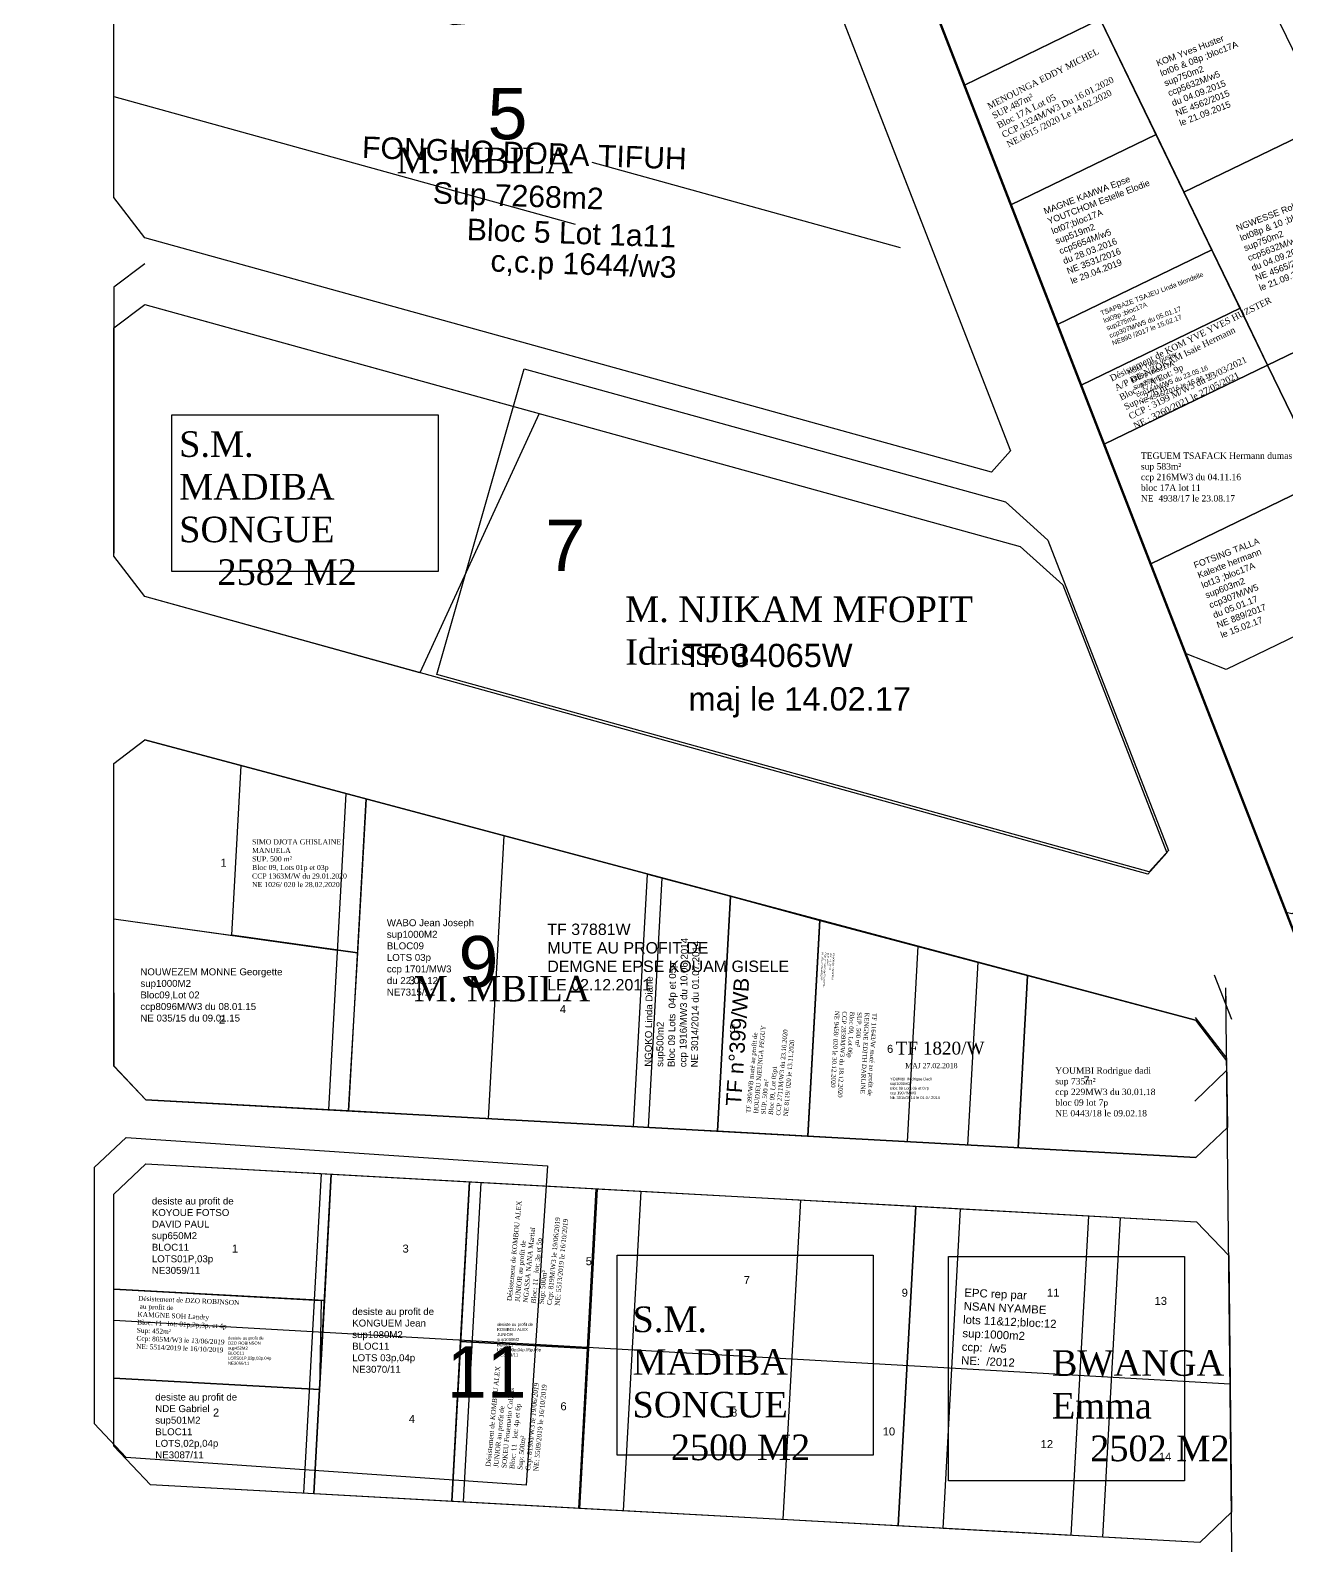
# Model space of a CAD drawing. Header units: millimetres. Extents: x 590121 to 927379, y 438565 to 1441738.
# Drawn here: x 925493.9 to 925690.2, y 1439460.7 to 1439697.4 of the extents above; entities that cross this region are included whole.
import ezdxf

# ---------------------------------------------------------------- set-up
doc = ezdxf.new("R2010")
doc.units = ezdxf.units.MM
doc.header["$LTSCALE"] = 10
doc.layers.add('end maj 26 02 2021', color=30, linetype='Continuous')
doc.layers.add('MAJ AVRIL 2021', color=7, linetype='Continuous')
doc.styles.get("Standard").update_dxf_attribs({"font": 'arial.ttf'})
doc.styles.add('Times 1.0', font='times.ttf', dxfattribs={"width": 0.99, "height": 1})
doc.styles.add('Times 4.0', font='times.ttf', dxfattribs={"width": 0.99, "height": 2})

msp = doc.modelspace()

# ---------------------------------------------------------------- linework, layer by layer
at = {"layer": 'end maj 26 02 2021', "color": 3, "linetype": 'ByBlock'}
for p, q in [((925626.23, 1439723.85), (925694.66, 1439547.94)), ((925680.66, 1439547.79), (925680.69, 1439545.24)), ((925680.66, 1439547.79), (925683.46, 1439281.46)), ((925680.78, 1439536.83), (925680.8, 1439534.88))]:
    msp.add_line(p, q, dxfattribs=at)
at = {"layer": 'end maj 26 02 2021', "linetype": 'ByBlock'}
for p, q in [((925690.14, 1439559.57), (925626.23, 1439723.85)), ((925614.48, 1439715.43), (925647.06, 1439631.67)), ((925507, 1439671.27), (925507, 1439707.97)), ((925511.82, 1439664.94), (925507, 1439671.27)), ((925644.06, 1439628.35), (925511.82, 1439664.94)), ((925511.82, 1439660.91), (925507, 1439657.24)), ((925507, 1439657.24), (925507, 1439615.69)), ((925647.06, 1439631.67), (925644.06, 1439628.35)), ((925507, 1439582.83), (925511.83, 1439586.54)), ((925511.83, 1439586.54), (925675.95, 1439542.74)), ((925507, 1439535.58), (925507, 1439582.83)), ((925690.98, 1439559.34), (925690.14, 1439559.57)), ((925675.95, 1439542.74), (925680.82, 1439536.41)), ((925511.99, 1439530.3), (925507, 1439535.58)), ((925680.82, 1439536.41), (925680.93, 1439526)), ((925675.85, 1439530.09), (925680.8, 1439534.88)), ((925675.99, 1439521.28), (925511.99, 1439530.3)), ((925680.93, 1439526), (925675.99, 1439521.28))]:
    msp.add_line(p, q, dxfattribs=at)
at = {"layer": 'end maj 26 02 2021', "color": 0, "linetype": 'ByBlock'}
for p, q in [((925694.66, 1439547.94), (925626.23, 1439723.85)), ((925614.49, 1439715.43), (925647.07, 1439631.67)), ((925507, 1439671.27), (925507, 1439707.97)), ((925507, 1439687.03), (925579.04, 1439667.09)), ((925629.89, 1439663.39), (925581.7, 1439676.73)), ((925511.82, 1439664.94), (925507, 1439671.27)), ((925644.06, 1439628.35), (925511.82, 1439664.94)), ((925507, 1439650.9), (925511.82, 1439654.56)), ((925511.82, 1439654.56), (925648.58, 1439616.72)), ((925511.82, 1439654.56), (925511.82, 1439654.56)), ((925507, 1439615.24), (925507, 1439650.9)), ((925573.41, 1439637.52), (925554.76, 1439597.03)), ((925647.07, 1439631.67), (925644.06, 1439628.35)), ((925648.58, 1439616.72), (925655.21, 1439610.73)), ((925511.82, 1439608.91), (925507, 1439615.24)), ((925668.48, 1439565.56), (925511.82, 1439608.91)), ((925655.21, 1439610.73), (925671.49, 1439568.89)), ((925507, 1439582.83), (925511.83, 1439586.54)), ((925507, 1439582.83), (925511.83, 1439586.54)), ((925511.83, 1439586.54), (925675.95, 1439542.74)), ((925675.95, 1439542.74), (925511.83, 1439586.54)), ((925507, 1439535.58), (925507, 1439582.83)), ((925543.23, 1439578.16), (925540.51, 1439528.73)), ((925567.91, 1439571.57), (925565.47, 1439527.36)), ((925671.49, 1439568.89), (925668.48, 1439565.56)), ((925592.58, 1439564.99), (925590.44, 1439525.99)), ((925507, 1439558.58), (925541.89, 1439553.69)), ((925617.26, 1439558.4), (925615.4, 1439524.61)), ((925641.93, 1439551.82), (925640.36, 1439523.24)), ((925675.95, 1439542.74), (925680.82, 1439536.41)), ((925675.95, 1439542.74), (925680.82, 1439536.41)), ((925511.99, 1439530.3), (925507, 1439535.58)), ((925507, 1439535.58), (925511.99, 1439530.3)), ((925680.82, 1439536.41), (925680.93, 1439526)), ((925675.99, 1439521.28), (925511.99, 1439530.3)), ((925511.99, 1439530.3), (925675.99, 1439521.28)), ((925680.93, 1439526), (925675.99, 1439521.28)), ((925680.93, 1439526), (925675.99, 1439521.28)), ((925507, 1439515.56), (925511.99, 1439520.29)), ((925511.99, 1439520.29), (925676.1, 1439511.26)), ((925536.67, 1439468.85), (925539.41, 1439518.78)), ((925561.63, 1439467.48), (925564.38, 1439517.4)), ((925579.6, 1439466.49), (925582.35, 1439516.42)), ((925507, 1439476.2), (925507, 1439515.56)), ((925586.59, 1439466.11), (925589.34, 1439516.03)), ((925611.55, 1439464.73), (925614.3, 1439514.66)), ((925636.51, 1439463.36), (925639.26, 1439513.28)), ((925661.48, 1439461.98), (925664.22, 1439511.91)), ((925676.1, 1439511.26), (925681.14, 1439505.98)), ((925681.14, 1439505.98), (925681.56, 1439465.88)), ((925681.14, 1439505.98), (925681.56, 1439465.88)), ((925507, 1439495.88), (925681.35, 1439485.93)), ((925512.7, 1439470.17), (925507, 1439476.2)), ((925676.62, 1439461.15), (925512.7, 1439470.17)), ((925681.56, 1439465.88), (925676.62, 1439461.15))]:
    msp.add_line(p, q, dxfattribs=at)
at = {"layer": 'end maj 26 02 2021', "color": 7, "linetype": 'ByBlock'}
for p, q in [((925681.61, 1439542.86), (925678.93, 1439549.77)), ((925675.9, 1439543.16), (925680.78, 1439536.83)), ((925503.93, 1439519.75), (925508.92, 1439524.41)), ((925508.92, 1439524.41), (925574.71, 1439520)), ((925503.93, 1439519.75), (925503.93, 1439479.75)), ((925574.71, 1439520), (925571.37, 1439470.11)), ((925508.92, 1439474.41), (925503.93, 1439479.75)), ((925571.37, 1439470.11), (925508.92, 1439474.41))]:
    msp.add_line(p, q, dxfattribs=at)
at = {"layer": 'end maj 26 02 2021', "color": 6, "linetype": 'ByBlock', "lineweight": 50, "ltscale": 0.0014, "flags": 128}
msp.add_lwpolyline([(925665.03, 1438955.68), (925698.18, 1439212.92), (925694.66, 1439547.94), (925626.23, 1439723.85), (925403.41, 1439860.67), (925179.09, 1440337.89), (925328.59, 1440725.96), (925461.94, 1440945.14), (925426.23, 1441284.92), (925217.44, 1441724.31), (925558.88, 1441566.24), (925795.78, 1441474.51), (926028.41, 1441432.43), (926345.65, 1441436.32), (926526.96, 1441473.37)], dxfattribs=at)
at = {"layer": 'end maj 26 02 2021', "color": 3, "linetype": 'ByBlock', "lineweight": 60, "ltscale": 0.0014, "flags": 128}
msp.add_lwpolyline([(925403.41, 1439860.67), (925626.23, 1439723.85), (925694.66, 1439547.94), (925698.18, 1439212.92), (925665.03, 1438955.68), (925715.09, 1438590.1), (925841.26, 1438441.57), (925550, 1438420.5), (925365.01, 1438465.18), (925310, 1438743.2), (925294.47, 1438982.09), (925329.96, 1439159.25), (925342.69, 1439395.58), (925336.42, 1439550.42), (925324.83, 1439708.81), (925337.45, 1439854.84)], close=True, dxfattribs=at)
at = {"layer": 'end maj 26 02 2021', "color": 3, "linetype": 'ByBlock', "lineweight": -3, "ltscale": 0.0014, "flags": 128}
for points in [[(925713.86, 1439769.07), (925720.54, 1439766.75), (925796.26, 1439610.29), (925690.98, 1439559.34), (925690.14, 1439559.57), (925626.23, 1439723.85), (925623.67, 1439725.42)], [(925571.09, 1439644.51), (925646.27, 1439623.71), (925652.9, 1439617.71), (925671.75, 1439569.25), (925668.74, 1439565.92), (925557.43, 1439596.73)], [(925603.29, 1439562.13), (925617.26, 1439558.4), (925615.4, 1439524.61), (925601.26, 1439525.39)], [(925617.26, 1439558.4), (925632.57, 1439554.32), (925630.89, 1439523.76), (925615.4, 1439524.61)], [(925617.25, 1439558.3), (925649.71, 1439549.74), (925648.23, 1439522.8), (925615.4, 1439524.61)]]:
    msp.add_lwpolyline(points, close=True, dxfattribs=at)
at = {"layer": 'end maj 26 02 2021', "color": 150, "linetype": 'ByBlock', "lineweight": -3, "ltscale": 0.0014, "flags": 128}
msp.add_lwpolyline([(925661.66, 1439743.81), (925668.33, 1439741.48), (925683.58, 1439709.98), (925661.08, 1439699.09), (925639.86, 1439688.82)], dxfattribs=at)
at = {"layer": 'end maj 26 02 2021', "color": 0, "linetype": 'ByBlock'}
for points in [[(925608.17, 1439717.91), (925614.49, 1439715.43), (925647.07, 1439631.67), (925644.06, 1439628.35), (925511.82, 1439664.94), (925507, 1439671.27), (925507, 1439707.97), (925511.82, 1439711.63), (925560.06, 1439698.28), (925569.37, 1439699.13)], [(925511.82, 1439654.56), (925573.41, 1439637.52), (925554.76, 1439597.03), (925511.82, 1439608.91), (925507, 1439615.24), (925507, 1439650.9)], [(925582.35, 1439516.42), (925632.27, 1439513.67), (925629.52, 1439463.74), (925579.6, 1439466.49)], [(925632.27, 1439513.67), (925676.1, 1439511.26), (925681.14, 1439505.98), (925681.56, 1439465.88), (925676.62, 1439461.15), (925629.52, 1439463.74)]]:
    msp.add_lwpolyline(points, close=True, dxfattribs=at)
at = {"layer": 'end maj 26 02 2021', "linetype": 'ByBlock', "lineweight": -3, "ltscale": 0.0014, "flags": 128}
for points in [[(925683.58, 1439709.98), (925696.65, 1439682.97), (925674.15, 1439672.08), (925661.08, 1439699.09)], [(925696.65, 1439682.97), (925709.72, 1439655.97), (925687.21, 1439645.08), (925674.15, 1439672.08)]]:
    msp.add_lwpolyline(points, close=True, dxfattribs=at)
at = {"layer": 'end maj 26 02 2021', "color": 150, "linetype": 'ByBlock', "lineweight": -3, "ltscale": 0.0014, "flags": 128}
for points in [[(925639.86, 1439688.82), (925661.08, 1439699.09), (925669.79, 1439681.08), (925647.13, 1439670.12), (925639.86, 1439688.82)], [(925669.79, 1439681.08), (925678.5, 1439663.08), (925654.41, 1439651.42), (925647.13, 1439670.12)], [(925678.5, 1439663.08), (925682.92, 1439653.96), (925658.1, 1439641.94), (925654.41, 1439651.42)], [(925709.72, 1439655.97), (925718.43, 1439637.97), (925695.93, 1439627.08), (925687.21, 1439645.08)], [(925682.92, 1439653.96), (925687.22, 1439645.08), (925661.68, 1439632.72), (925658.09, 1439641.94)], [(925695.93, 1439627.08), (925704.64, 1439609.07), (925680.74, 1439597.51), (925674.41, 1439600), (925668.95, 1439614.03)], [(925526.9, 1439582.52), (925546.38, 1439577.32), (925545.05, 1439553.25), (925525.44, 1439556)], [(925590.35, 1439565.58), (925603.29, 1439562.13), (925601.26, 1439525.39), (925588.18, 1439526.11)], [(925590.35, 1439565.58), (925603.29, 1439562.13), (925601.26, 1439525.39), (925588.18, 1439526.11)], [(925617.26, 1439558.4), (925649.71, 1439549.74), (925648.23, 1439522.8), (925615.4, 1439524.61)], [(925649.71, 1439549.74), (925675.95, 1439542.74), (925680.82, 1439536.41), (925680.93, 1439526), (925675.99, 1439521.28), (925648.23, 1439522.8)]]:
    msp.add_lwpolyline(points, close=True, dxfattribs=at)
at = {"layer": 'end maj 26 02 2021', "color": 7, "linetype": 'ByBlock', "lineweight": -3, "ltscale": 0.0014, "flags": 128}
msp.add_lwpolyline([(925687.22, 1439645.08), (925695.93, 1439627.08), (925668.95, 1439614.03), (925661.68, 1439632.72)], close=True, dxfattribs=at)
at = {"layer": 'end maj 26 02 2021', "linetype": 'ByBlock'}
for points in [[(925516.04, 1439637.3), (925557.67, 1439637.3), (925557.67, 1439612.82), (925516.04, 1439612.82)], [(925585.61, 1439506.03), (925625.58, 1439506.03), (925625.58, 1439474.78), (925585.61, 1439474.78)], [(925637.35, 1439505.81), (925674.21, 1439505.81), (925674.21, 1439470.79), (925637.35, 1439470.79)]]:
    msp.add_lwpolyline(points, close=True, dxfattribs=at)
at = {"layer": 'end maj 26 02 2021', "color": 3, "linetype": 'ByBlock'}
msp.add_lwpolyline([(925511.83, 1439586.54), (925675.95, 1439542.74), (925680.82, 1439536.41), (925680.93, 1439526), (925675.99, 1439521.28), (925511.99, 1439530.3), (925507, 1439535.58), (925507, 1439582.83), (925511.83, 1439586.54)], dxfattribs=at)
at = {"layer": 'end maj 26 02 2021', "linetype": 'ByBlock', "ltscale": 0.0014, "flags": 128}
for points in [[(925546.38, 1439577.32), (925567.91, 1439571.57), (925565.47, 1439527.36), (925543.69, 1439528.56)], [(925507, 1439558.58), (925545.05, 1439553.25), (925543.59, 1439528.56), (925511.99, 1439530.3), (925507.04, 1439535.54)], [(925511.99, 1439520.29), (925540.95, 1439518.69), (925540.95, 1439518.69), (925539.87, 1439498.93), (925507, 1439500.74), (925507, 1439515.56)], [(925540.95, 1439518.69), (925562.52, 1439517.51), (925559.79, 1439467.58), (925538.22, 1439468.77)], [(925562.52, 1439517.51), (925582.5, 1439516.41), (925579.75, 1439466.48), (925559.79, 1439467.58)], [(925659.23, 1439512.18), (925656.48, 1439462.26), (925636.51, 1439463.36), (925639.26, 1439513.28)], [(925507, 1439500.74), (925539.39, 1439498.93), (925539.11, 1439485.05), (925507, 1439486.82)], [(925507, 1439486.82), (925539.11, 1439485.05), (925538.22, 1439468.77), (925512.7, 1439470.17), (925507, 1439476.2)]]:
    msp.add_lwpolyline(points, close=True, dxfattribs=at)
at = {"layer": 'end maj 26 02 2021', "color": 5, "linetype": 'ByBlock', "flags": 128}
msp.add_lwpolyline([(925615.4, 1439524.61), (925601.26, 1439525.39), (925603.29, 1439562.13), (925617.25, 1439558.3), (925615.4, 1439524.61), (925601.26, 1439525.39)], dxfattribs=at)
at = {"layer": 'end maj 26 02 2021', "color": 3, "linetype": 'ByBlock', "lineweight": -3, "ltscale": 0.0014, "flags": 128}
msp.add_lwpolyline([(925603.29, 1439562.13), (925617.25, 1439558.3), (925615.4, 1439524.61), (925601.26, 1439525.39), (925603.29, 1439562.13)], dxfattribs=at)
at = {"layer": 'end maj 26 02 2021', "color": 150}
for points in [[(925617.26, 1439558.4), (925632.57, 1439554.32), (925630.89, 1439523.76), (925615.4, 1439524.61)], [(925562.52, 1439517.51), (925582.5, 1439516.41), (925581.13, 1439491.45), (925561.16, 1439492.55)], [(925507, 1439500.74), (925539.87, 1439498.93), (925539.1, 1439485.05), (925507, 1439486.82)], [(925561.16, 1439492.55), (925581.13, 1439491.45), (925579.75, 1439466.48), (925559.79, 1439467.58)]]:
    msp.add_lwpolyline(points, close=True, dxfattribs=at)
at = {"layer": 'end maj 26 02 2021'}
msp.add_lwpolyline([(925562.52, 1439517.51), (925582.5, 1439516.41), (925581.13, 1439491.45), (925581.13, 1439491.45)], dxfattribs=at)
at = {"layer": 'MAJ AVRIL 2021', "flags": 128}
msp.add_lwpolyline([(925682.92, 1439653.96), (925687.22, 1439645.08), (925661.68, 1439632.72), (925658.09, 1439641.94)], close=True, dxfattribs=at)

# ---------------------------------------------------------------- texts
at = {"layer": 'end maj 26 02 2021', "color": 0, "linetype": 'ByBlock'}
for s, height, p in [('5', 8, (925565.37, 1439680.35)), ('7', 8, (925574.4, 1439612.91)), ('1', 1.25, (925523.64, 1439566.72)), ('9', 8, (925560.83, 1439547.9)), ('3', 1.25, (925553.05, 1439548.34)), ('4', 1.25, (925576.65, 1439543.85)), ('2', 1.25, (925523.39, 1439542.2)), ('5', 1.25, (925603.13, 1439540.82)), ('6', 1.25, (925627.77, 1439537.64)), ('7', 1.25, (925658.45, 1439532.71)), ('1', 1.25, (925525.43, 1439506.44)), ('3', 1.25, (925552.08, 1439506.44)), ('5', 1.25, (925580.7, 1439504.47)), ('7', 1.25, (925605.38, 1439501.52)), ('9', 1.25, (925630.05, 1439499.55)), ('11', 1.25, (925652.75, 1439499.55)), ('13', 1.25, (925669.56, 1439498.27)), ('11', 8, (925559.02, 1439483.8)), ('6', 1.25, (925576.75, 1439481.81)), ('2', 1.25, (925522.47, 1439480.83)), ('4', 1.25, (925553.07, 1439479.84)), ('8', 1.25, (925603.4, 1439480.83)), ('10', 1.25, (925627.09, 1439477.87)), ('12', 1.25, (925651.76, 1439475.9)), ('14', 1.25, (925670.22, 1439473.92))]:
    msp.add_text(s, height=height, dxfattribs=at).set_placement(p)
at = {"layer": 'end maj 26 02 2021', "color": 7, "linetype": 'ByBlock'}
for s, height, p in [('FONGHO DORA TIFUH', 3.3702, (925545.71, 1439677.44)), ('Sup 7268m2', 3.37, (925556.76, 1439670.33)), ('Bloc 5 Lot 1a11', 3.3702, (925562.08, 1439664.61)), ('c,c.p 1644/w3', 3.3702, (925565.78, 1439659.71))]:
    msp.add_text(s, height=height, rotation=357.9541, dxfattribs=at).set_placement(p)
at = {"layer": 'end maj 26 02 2021', "color": 1, "linetype": 'ByBlock', "ltscale": 0.0014}
for s, height, p in [('TF 34065W', 3.638, (925595.83, 1439597.9)), ('maj le 14.02.17', 3.6378, (925596.76, 1439591.12)), ('TF 37881W', 1.783, (925574.7, 1439556.05)), ('MUTE AU PROFIT DE', 1.7825, (925574.7, 1439553.16)), ('DEMGNE EPSE KOUAM GISELE', 1.7825, (925574.7, 1439550.27)), ('LE 02.12.2011', 1.7825, (925574.7, 1439547.39))]:
    msp.add_text(s, height=height, dxfattribs=at).set_placement(p)
at = {"layer": 'end maj 26 02 2021', "color": 0, "linetype": 'ByBlock', "ltscale": 0.0014, "attachment_point": 1}
for s, insert, char_height, width, rotation in [('KOM Yves Huster\\Plot06 & 08p ;bloc17A\\Psup750m2\\Pccp5632M/w5\\Pdu 04.09.2015\\PNE 4562/2015\\Ple 21.09.2015', (925669.7, 1439692.66), 1, 18.3125, 21.07), ('MAGNE KAMWA Epse YOUTCHOM Estelle Elodie \\Plot07;bloc17A\\Psup519m2\\Pccp5654M/w5\\Pdu 28.03.2016\\PNE 3531/2016\\Ple 29.04.2019', (925652.11, 1439669.54), 1, 18.3125, 21.07), ('NGWESSE Roland NZANG\\Plot08p & 10 ;bloc17A\\Psup750m2\\Pccp5632M/w5\\Pdu 04.09.2015\\PNE 4565/2015\\Ple 21.09.2015', (925682.16, 1439666.91), 1, 18.3125, 21.07), ('TSAPBAZE TSAJEU Linda blondelle\\Plot09p ;bloc17A\\Psup275m2\\Pccp307M/W5 du 05.01.17\\PNE890 /2017 le 15.02.17', (925661.02, 1439653.5), 0.75, 18.3125, 21.07), ('KOM Yves huster\\Plot09p ;bloc17A\\Psup276m2\\Pccp144M/W5 du 23.05.16\\PNE 4546/2016 le 15.06.16', (925665.23, 1439644.27), 0.75, 18.3125, 21.07), ('FOTSING TALLA \\PKalexte hermann\\Plot13 ;bloc17A\\Psup603m2\\Pccp307M/W5\\Pdu 05.01.17\\PNE 889/2017\\Ple 15.02.17', (925675.54, 1439614.23), 1, 18.3125, 21.07), ('EPC rep par\\PNSAN NYAMBE\\Plots 11&12;bloc:12\\Psup:1000m2\\Pccp:  /w5\\PNE:  /2012', (925639.88, 1439500.85), 1.2707, 18.3, 357.2835)]:
    msp.add_mtext(s, dxfattribs=dict(at, insert=insert, char_height=char_height, width=width, rotation=rotation))
at = {"layer": 'end maj 26 02 2021', "color": 150, "linetype": 'ByBlock', "lineweight": -3, "ltscale": 0.0014, "attachment_point": 1, "style": 'Times 1.0'}
for s, insert, char_height, width, rotation in [('{\\C7;MENOUNGA EDDY MICHEL \\PSUP.487m²\\PBloc 17A Lot 05\\PCCP.1324M/W3 Du 16.01.2020\\PNE.0615 /2020 Le 14.02.2020}', (925643.29, 1439685.9), 1, 35.0576, 26.8786), ('{\\fTimes New Roman|b0|i0|c186|p18;\\C1;TF 11643/W muté au profit de\\C256;\\PKENGNE EDITH DARLINE\\PSUP. 500 m²\\PBloc 09, Lot 06p\\PCCP 2839M/W3 du 18.12.2020\\PNE 9458/ 020 le 30.12.2020}', (925626.17, 1439543.85), 0.7, 28.5728, 266.85), ('{\\C1;TF 399/WB muté au profit de\\P\\C256;HOUDJEU NJEUNGA PEGUY\\PSUP. 500 m²\\PBloc 09, Lot 05p1\\PCCP 2711M/W3 du 23.10.2020\\PNE 8119/ 020 le 13.11.2020}', (925605.76, 1439528.28), 0.7, 25.7643, 85.1636)]:
    msp.add_mtext(s, dxfattribs=dict(at, insert=insert, char_height=char_height, width=width, rotation=rotation))
at = {"layer": 'end maj 26 02 2021', "color": 0, "linetype": 'ByBlock', "char_height": 4, "attachment_point": 1, "style": 'Times 4.0'}
for s, insert, width in [('M. MBILA\\P    ', (925551.13, 1439679.04), 54.2357), ('S.M. MADIBA SONGUE\\P    2582 M2', (925517.19, 1439634.74), 36.6081), ('M. NJIKAM MFOPIT Idrissou\\P    ', (925586.86, 1439608.93), 54.2357), ('M. MBILA\\P    ', (925553.85, 1439549.67), 54.2357), ('S.M. MADIBA SONGUE\\P    2500 M2', (925588.01, 1439498.02), 37.1238), ('BWANGA Emma\\P    2502 M2', (925653.52, 1439491.19), 28.7705)]:
    msp.add_mtext(s, dxfattribs=dict(at, insert=insert, width=width))
at = {"layer": 'end maj 26 02 2021', "color": 7, "linetype": 'ByBlock', "lineweight": -3, "ltscale": 0.0014, "insert": (925667.42, 1439631.43), "char_height": 1, "width": 30.8317, "attachment_point": 1, "style": 'Times 1.0'}
msp.add_mtext('TEGUEM TSAFACK Hermann dumas\\Psup 583m²\\Pccp 216MW3 du 04.11.16\\Pbloc 17A lot 11\\PNE  4938/17 le 23.08.17', dxfattribs=at)
at = {"layer": 'end maj 26 02 2021', "color": 150, "linetype": 'ByBlock', "lineweight": -3, "ltscale": 0.0014, "attachment_point": 1, "style": 'Times 1.0'}
for s, insert, char_height, width in [('{\\C256;SIMO DJOTA GHISLAINE MANUELA\\PSUP. 500 m²\\PBloc 09, Lots 01p et 03p\\PCCP 1363M/W du 29.01.2020\\PNE 1026/ 020 le 28.02.2020}', (925528.57, 1439571), 0.8, 17.939), ('{\\C1;TF 1820/W\\P  \\H0.4x;MAJ 27.02.2018}', (925629.12, 1439539.38), 2, 52.0002), ('YOUMBI Rodrigue dadi\\Psup 735m²\\Pccp 229MW3 du 30.01.18\\Pbloc 09 lot 7p\\PNE 0443/18 le 09.02.18', (925654.04, 1439535.38), 1, 21.8131)]:
    msp.add_mtext(s, dxfattribs=dict(at, insert=insert, char_height=char_height, width=width))
at = {"layer": 'end maj 26 02 2021', "color": 7, "linetype": 'ByBlock', "ltscale": 0.0014, "attachment_point": 1}
for s, insert, char_height, width in [('WABO Jean Joseph\\Psup1000M2\\PBLOC09\\PLOTS 03p\\Pccp 1701/MW3\\Pdu 22.06.12\\PNE7315/12', (925549.63, 1439558.51), 1.0832, 29.42), ('NOUWEZEM MONNE Georgette\\Psup1000M2\\PBloc09,Lot 02\\Pccp8096M/W3 du 08.01.15\\PNE 035/15 du 09.01.15', (925511.13, 1439550.84), 1.0832, 29.42), ('YOUMBI Rodrigue Dadi\\Psup1000m2\\PBloc 09 Lots 06 et 07p\\Pccp 1907/MW3\\PNE 3015/2014 le 01.07.2014', (925628.23, 1439533.79), 0.4373, 11.8764)]:
    msp.add_mtext(s, dxfattribs=dict(at, insert=insert, char_height=char_height, width=width))
at = {"layer": 'end maj 26 02 2021', "color": 7, "linetype": 'ByBlock', "ltscale": 0.0014, "insert": (925589.9, 1439535.48), "char_height": 1.0832, "width": 29.42, "attachment_point": 1, "rotation": 89.2371}
msp.add_mtext('NGOKO Linda Diane\\Psup500m2\\PBloc 09 Lots  04p et 05p\\Pccp 1916/MW3 du 10.06.2014\\PNE 3014/2014 du 01.07.2014', dxfattribs=at)
at = {"layer": 'end maj 26 02 2021', "attachment_point": 1}
for s, width, heights, insert, char_height, rotation in [('{\\fTimes New Roman|b0|i0|c186|p18;KOUOKAM ALPHONSE\\PBloc : 09 , lot 6p\\PSUP: 500m²\\PCCP: 312 M/W3 du 07/02/01/018\\PNE: 0535/018 le 26/02/018}', 104.4767, [0], (925619.58, 1439553.23), 0.2608, 267.3175), ('{\\fTimes New Roman|b0|i0|c0|p18;\\C1;Désistement de KOMBOU ALEX\\PJUNIOR au profit de\\C256;\\PNGASSA NANA Martial\\PBloc: 11   lot: 3p et 5p\\PSup: 500m²\\PCcp: 819M/W3 le 19/06/2019\\PNE: 5513/2019 le 16/10/2019}', 72.1221, [24.84], (925568.39, 1439498.91), 0.75, 84.3353), ('{\\fTimes New Roman|b0|i0|c0|p18;\\C1;Désistement de DZO ROBINSON\\P au profit de\\C256;\\PKAMGNE SOH Landry\\PBloc: 11   lot: 01p,2p,3p, et 4p\\PSup: 452m²\\PCcp: 805M/W3 le 13/06/2019\\PNE: 5514/2019 le 16/10/2019}', 72.1221, [24.84], (925510.81, 1439499.69), 0.75, 357.4812), ('{\\fTimes New Roman|b0|i0|c0|p18;\\C1;Désistement de KOMBOU ALEX\\PJUNIOR au profit de\\C256;\\PSOKEU Fouematio Collins\\PBloc: 11   lot: 4p et 6p\\PSup: 500m²\\PCcp: 819M/W3 le 19/06/2019\\PNE: 5509/2019 le 16/10/2019}', 72.1221, [24.84], (925565.05, 1439473.05), 0.75, 84.3353)]:
    msp.add_mtext_dynamic_manual_height_columns(s, width=width, gutter_width=12.5, heights=heights, dxfattribs=dict(at, insert=insert, char_height=char_height, rotation=rotation))
at = {"layer": 'end maj 26 02 2021', "color": 5, "linetype": 'ByBlock', "insert": (925602.57, 1439529.43), "char_height": 2.3902, "width": 209.4211, "attachment_point": 1, "rotation": 86.3066}
msp.add_mtext('{\\fArial|b0|i0|c0|p34;\\C1;TF n°399/WB}', dxfattribs=at)
at = {"layer": 'end maj 26 02 2021', "linetype": 'ByBlock', "ltscale": 0.0014, "attachment_point": 1}
for s, insert, char_height, width in [('{\\C1;desiste au profit de\\PKOYOUE FOTSO\\PDAVID PAUL\\Psup650M2\\PBLOC11\\PLOTS01P,03p\\PNE3059/11}', (925512.92, 1439515.04), 1.0832, 29.42), ('{\\C1;desiste au profit de\\PKONGUEM Jean\\Psup1080M2\\PBLOC11\\PLOTS 03p,04p\\PNE3070/11}', (925544.22, 1439497.78), 1.0832, 29.42), ('{\\C1;desiste au profit de\\PKOMBOU ALEX\\PJUNIOR \\Psup1000M2\\PBLOC11\\PLOTS 03p,04p,05p,06p\\PNE3071/11}', (925566.86, 1439495.45), 0.4731, 12.8491), ('{\\C1;desiste au profit de\\PDZO ROBINSON\\Psup452M2\\PBLOC11\\PLOTS01P,02p,03p,04p\\PNE3066/11}', (925524.83, 1439493.33), 0.4731, 12.849), ('{\\C1;desiste au profit de\\PNDE Gabriel\\Psup501M2\\PBLOC11\\PLOTS,02p,04p\\PNE3087/11}', (925513.46, 1439484.41), 1.0832, 29.42)]:
    msp.add_mtext(s, dxfattribs=dict(at, insert=insert, char_height=char_height, width=width))
at = {"layer": 'MAJ AVRIL 2021', "insert": (925662.44, 1439643.39), "char_height": 0.993, "attachment_point": 1, "rotation": 26.3199}
msp.add_mtext('\\A1;{\\fGeorgia|b0|i0|c0|p18;Désistement de KOM YVE YVES HUZSTER \\PA/P DE NZOKAM Isaie Hermann\\PBloc: 17A Lot: 9p\\PSup : 276 m²\\PCCP : 3199 M/W3 du 23/03/2021\\PNE : 3260/2021 le 27/05/2021}', dxfattribs=at)

doc.saveas('drawing.dxf')
